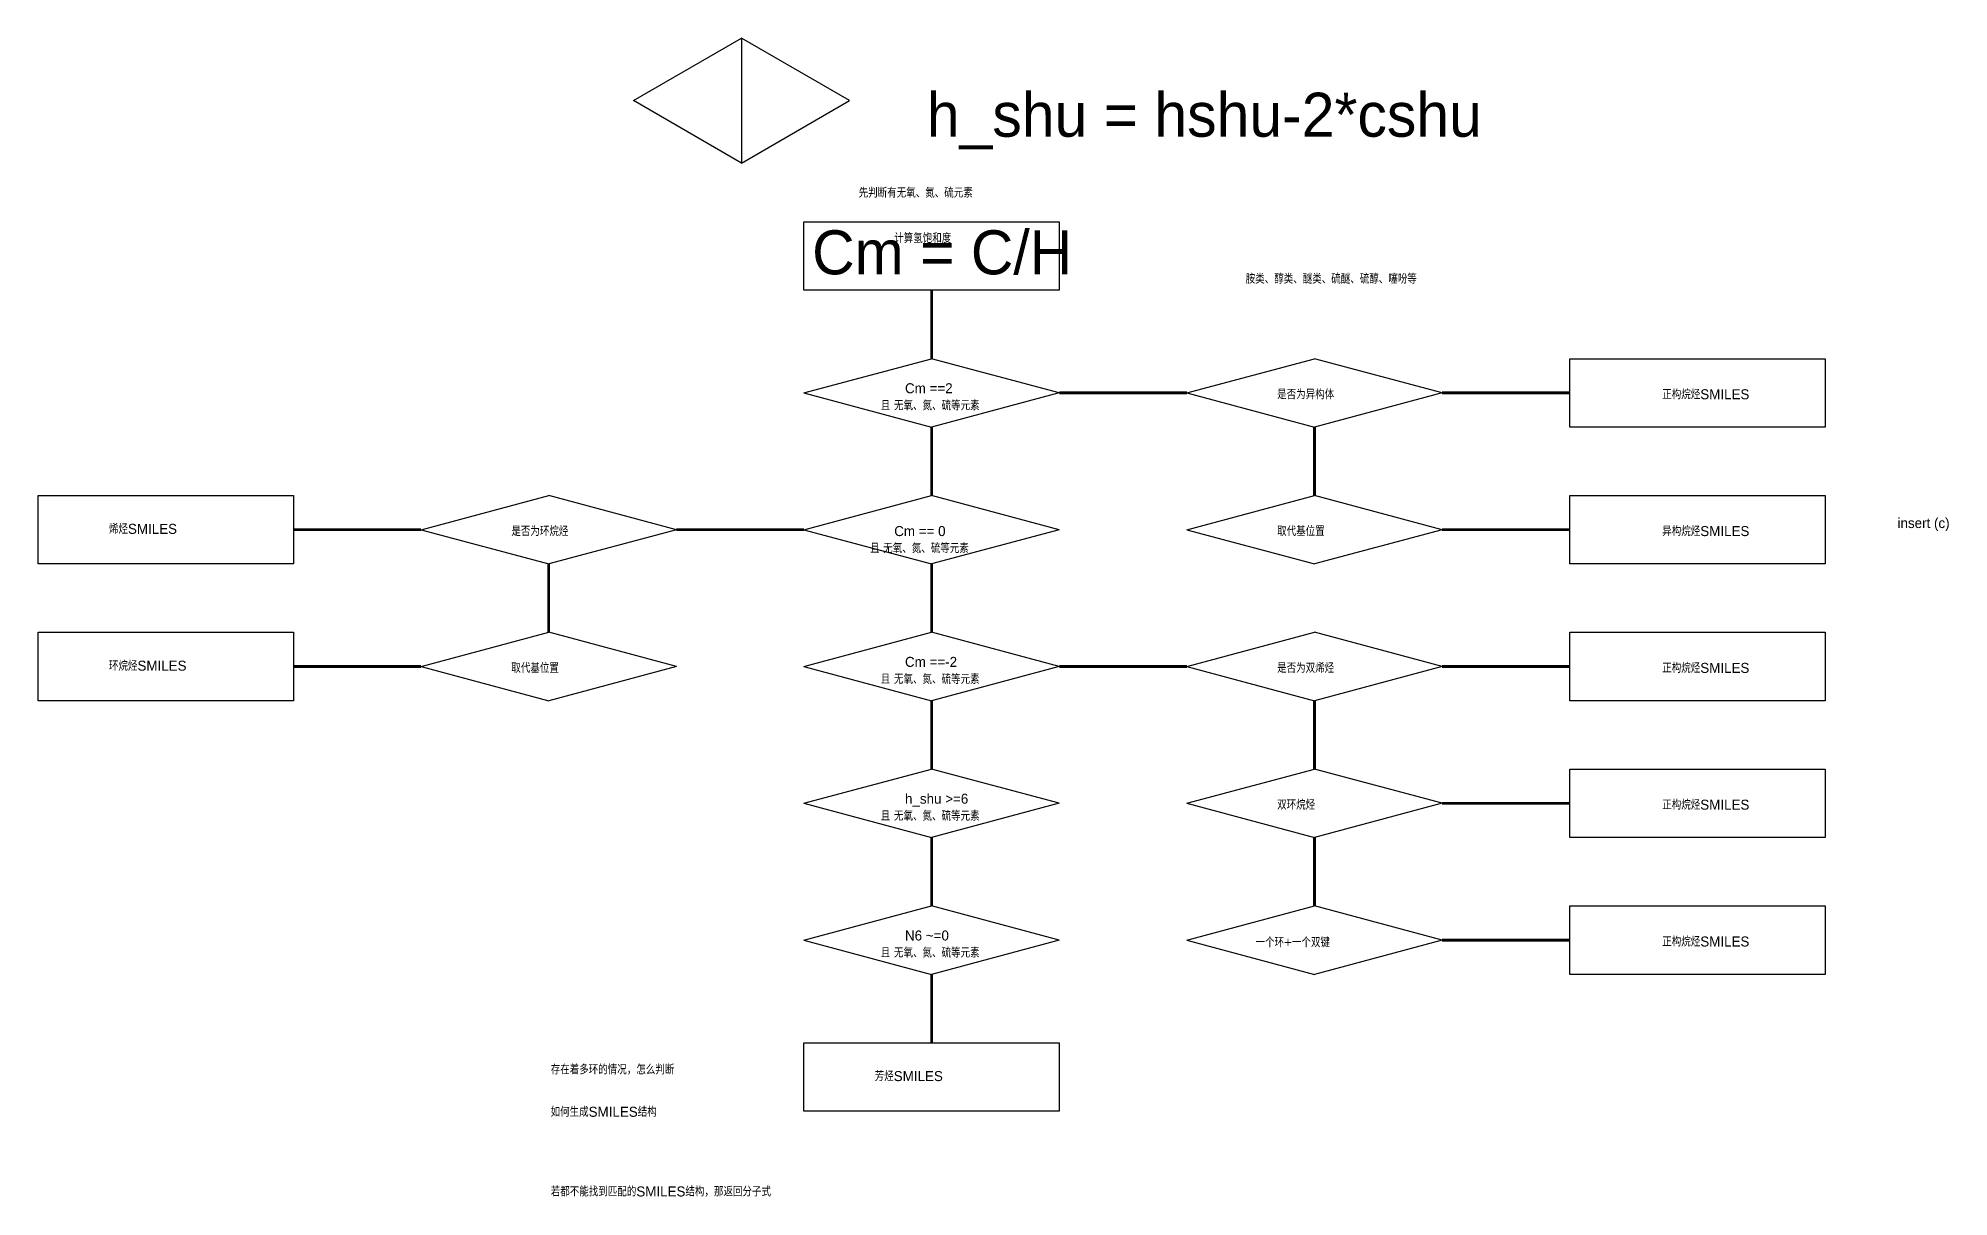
# Model space of a CAD drawing. Header units: inches. Extents: x -157 to 320, y -168 to 121.
import ezdxf

# ---------------------------------------------------------------- set-up
doc = ezdxf.new("R2010")
doc.units = ezdxf.units.IN
doc.header["$MEASUREMENT"] = 0
doc.layers.add('line', color=30, linetype='Continuous')
doc.layers.add('text', color=10, linetype='Continuous')
doc.styles.add('样式 1', font='hztxt_e.shx', dxfattribs={"bigfont": '~hzdx.shx'})

msp = doc.modelspace()

# ---------------------------------------------------------------- linework, layer by layer
for p, q in [((34.01, 32.32), (65.89, 40.86)), ((97.76, 32.32), (65.89, 40.86)), ((129.64, 32.32), (161.51, 40.86)), ((193.39, 32.32), (161.51, 40.86)), ((34.01, 32.32), (65.89, 23.78)), ((97.76, 32.32), (65.89, 23.78)), ((129.64, 32.32), (161.51, 23.78)), ((193.39, 32.32), (161.51, 23.78)), ((-61.61, -1.84), (-29.74, 6.7)), ((2.14, -1.84), (-29.74, 6.7)), ((34.01, -1.84), (65.89, 6.7)), ((97.76, -1.84), (65.89, 6.7)), ((129.64, -1.84), (161.51, 6.7)), ((193.39, -1.84), (161.51, 6.7)), ((-61.61, -1.84), (-29.74, -10.38)), ((2.14, -1.84), (-29.74, -10.38)), ((34.01, -1.84), (65.89, -10.38)), ((97.76, -1.84), (65.89, -10.38)), ((129.64, -1.84), (161.51, -10.38)), ((193.39, -1.84), (161.51, -10.38)), ((-61.61, -36.01), (-29.74, -27.47)), ((2.14, -36.01), (-29.74, -27.47)), ((34.01, -36.01), (65.89, -27.47)), ((97.76, -36.01), (65.89, -27.47)), ((129.64, -36.01), (161.51, -27.47)), ((193.39, -36.01), (161.51, -27.47)), ((-61.61, -36.01), (-29.74, -44.55)), ((2.14, -36.01), (-29.74, -44.55)), ((34.01, -36.01), (65.89, -44.55)), ((97.76, -36.01), (65.89, -44.55)), ((129.64, -36.01), (161.51, -44.55)), ((193.39, -36.01), (161.51, -44.55)), ((34.01, -70.17), (65.89, -61.63)), ((97.76, -70.17), (65.89, -61.63)), ((129.64, -70.17), (161.51, -61.63)), ((193.39, -70.17), (161.51, -61.63)), ((34.01, -70.17), (65.89, -78.71)), ((97.76, -70.17), (65.89, -78.71)), ((129.64, -70.17), (161.51, -78.71)), ((193.39, -70.17), (161.51, -78.71)), ((34.01, -104.34), (65.89, -95.79)), ((97.76, -104.34), (65.89, -95.79)), ((129.64, -104.34), (161.51, -95.79)), ((193.39, -104.34), (161.51, -95.79)), ((34.01, -104.34), (65.89, -112.88)), ((97.76, -104.34), (65.89, -112.88)), ((129.64, -104.34), (161.51, -112.88)), ((193.39, -104.34), (161.51, -112.88))]:
    msp.add_line(p, q)
for points in [[(34.01, 75.03), (97.76, 75.03), (97.76, 57.94), (34.01, 57.94)], [(225.27, 40.86), (289.02, 40.86), (289.02, 23.78), (225.27, 23.78)], [(-157.24, 6.7), (-93.49, 6.7), (-93.49, -10.38), (-157.24, -10.38)], [(225.27, 6.7), (289.02, 6.7), (289.02, -10.38), (225.27, -10.38)], [(-157.24, -27.47), (-93.49, -27.47), (-93.49, -44.55), (-157.24, -44.55)], [(225.27, -27.47), (289.02, -27.47), (289.02, -44.55), (225.27, -44.55)], [(225.27, -61.63), (289.02, -61.63), (289.02, -78.71), (225.27, -78.71)], [(225.27, -95.79), (289.02, -95.79), (289.02, -112.88), (225.27, -112.88)], [(34.01, -129.96), (97.76, -129.96), (97.76, -147.04), (34.01, -147.04)]]:
    msp.add_lwpolyline(points, close=True)
at = {"layer": 'line', "const_width": 0.7}
for points in [[(65.89, 57.94), (65.89, 40.86)], [(97.76, 32.32), (129.64, 32.32)], [(193.39, 32.32), (225.27, 32.32)], [(65.89, 23.78), (65.89, 6.7)], [(161.51, 23.78), (161.51, 6.7)], [(-93.49, -1.84), (-61.61, -1.84)], [(2.14, -1.84), (34.01, -1.84)], [(193.39, -1.84), (225.27, -1.84)], [(-29.74, -10.38), (-29.74, -27.47)], [(65.89, -10.38), (65.89, -27.47)], [(-93.49, -36.01), (-61.61, -36.01)], [(97.76, -36.01), (129.64, -36.01)], [(193.39, -36.01), (225.27, -36.01)], [(65.89, -44.55), (65.89, -61.63)], [(161.51, -44.55), (161.51, -61.63)], [(193.39, -70.17), (225.27, -70.17)], [(65.89, -78.71), (65.89, -95.79)], [(161.51, -78.71), (161.51, -95.79)], [(193.39, -104.34), (225.27, -104.34)], [(65.89, -112.88), (65.89, -129.96)]]:
    msp.add_lwpolyline(points, dxfattribs=at)
at = {"layer": 'text'}
for points in [[(18.42, 120.89), (18.42, 89.71), (-8.58, 105.3)], [(18.42, 120.89), (18.42, 89.71), (45.42, 105.3)]]:
    msp.add_lwpolyline(points, close=True, dxfattribs=at)

# ---------------------------------------------------------------- texts
at = {"layer": 'text', "style": '样式 1'}
for s, height, p in [('h_shu = hshu-2*cshu', 11, (64.69, 96.29)), ('先判断有无氧、氮、硫元素', 2.5, (47.67, 81.07)), ('Cm = C/H', 11, (36.04, 61.92)), ('计算氢饱和度', 2.5, (56.55, 69.73)), ('胺类、醇类、醚类、硫醚、硫醇、噻吩等', 2.5, (144.32, 59.59)), ('Cm ==2', 2.5, (59.24, 32.23)), ('是否为异构体', 2.5, (152.18, 30.73)), ('正构烷烃SMILES', 2.5, (248.36, 30.73)), ('且 无氧、氮、硫等元素', 2.5, (53.19, 27.96)), ('insert (c)', 2.5, (307.13, -1.43)), ('烯烃SMILES', 2.5, (-139.58, -2.88)), ('是否为环烷烃', 2.5, (-39.08, -3.44)), ('Cm == 0', 2.5, (56.55, -3.44)), ('取代基位置', 2.5, (152.18, -3.44)), ('异构烷烃SMILES', 2.5, (248.36, -3.44)), ('且 无氧、氮、硫等元素', 2.5, (50.5, -7.7)), ('环烷烃SMILES', 2.5, (-139.58, -37.05)), ('取代基位置', 2.5, (-39.08, -37.6)), ('且 无氧、氮、硫等元素', 2.5, (53.19, -40.37)), ('Cm ==-2', 2.5, (59.24, -36.1)), ('是否为双烯烃', 2.5, (152.18, -37.6)), ('正构烷烃SMILES', 2.5, (248.36, -37.6)), ('h_shu >=6', 2.5, (59.24, -70.27)), ('双环烷烃', 2.5, (152.18, -71.76)), ('正构烷烃SMILES', 2.5, (248.36, -71.76)), ('且 无氧、氮、硫等元素', 2.5, (53.19, -74.53)), ('N6 ~=0', 2.5, (59.24, -104.43)), ('一个环+一个双键', 2.5, (146.79, -106.11)), ('正构烷烃SMILES', 2.5, (248.36, -105.93)), ('且 无氧、氮、硫等元素', 2.5, (53.19, -108.7)), ('存在着多环的情况，怎么判断', 2.5, (-29.24, -137.88)), ('芳烃SMILES', 2.5, (51.68, -139.54)), ('如何生成SMILES结构', 2.5, (-29.28, -148.45)), ('若都不能找到匹配的SMILES结构，那返回分子式', 2.5, (-29.24, -168.35))]:
    msp.add_text(s, height=height, dxfattribs=at).set_placement(p)

doc.saveas('drawing.dxf')
